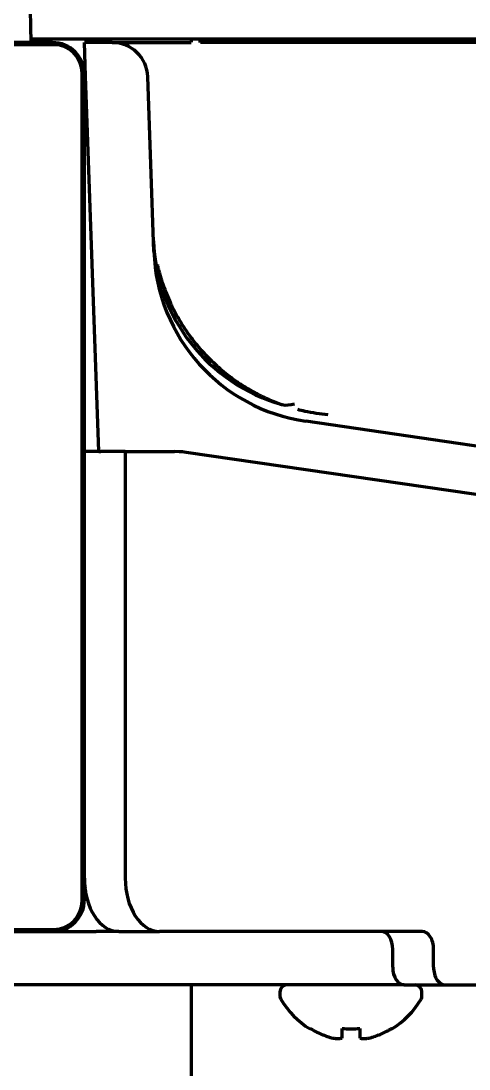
# Model space of a CAD drawing. Header units: inches. Extents: x -2983 to 7024, y 422 to 5529.
# Drawn here: x 2772.2 to 2797.4, y 2214.2 to 2273.1 of the extents above; entities that cross this region are included whole.
import ezdxf

# ---------------------------------------------------------------- set-up
doc = ezdxf.new("R2010")
doc.units = ezdxf.units.IN

msp = doc.modelspace()

# ---------------------------------------------------------------- linework, layer by layer
at = {"linetype": 'Continuous', "lineweight": 70}
for p, q in [((2772.784, 2271.892), (2772.635, 2280.41)), ((2774.059, 2271.767), (2727.509, 2271.767)), ((2773.984, 2271.892), (2727.584, 2271.892)), ((2772.78, 2272.092), (2799.384, 2272.092)), ((2775.85, 2269.997), (2775.784, 2271.892)), ((2777.052, 2271.892), (2775.784, 2271.892)), ((2777.353, 2271.892), (2777.052, 2271.892)), ((2777.353, 2271.892), (2781.784, 2271.892)), ((2781.784, 2272.106), (2781.784, 2271.916)), ((2782.284, 2272.092), (2782.284, 2271.892)), ((2785.284, 2271.892), (2782.312, 2271.892)), ((2803.384, 2271.892), (2785.284, 2271.892)), ((2775.659, 2223.617), (2775.659, 2270.167)), ((2775.784, 2223.692), (2775.784, 2270.092)), ((2776.587, 2248.892), (2775.85, 2269.997)), ((2779.695, 2260.138), (2779.351, 2269.962)), ((2809.548, 2247.499), (2788.252, 2250.59)), ((2776.587, 2248.892), (2775.784, 2248.892)), ((2776.587, 2248.892), (2776.7, 2248.892)), ((2778.082, 2248.892), (2776.7, 2248.892)), ((2778.082, 2248.892), (2780.86, 2248.892)), ((2778.082, 2248.892), (2778.082, 2224.892)), ((2781.107, 2248.879), (2780.86, 2248.892)), ((2814.818, 2244), (2781.504, 2248.84)), ((2727.509, 2222.017), (2774.059, 2222.017)), ((2727.584, 2221.892), (2773.984, 2221.892)), ((2774.145, 2221.892), (2773.984, 2221.892)), ((2774.145, 2221.892), (2776.443, 2221.892)), ((2777.713, 2221.892), (2776.443, 2221.892)), ((2777.712, 2221.892), (2780.011, 2221.892)), ((2794.795, 2221.892), (2780.011, 2221.892)), ((2793.139, 2219.892), (2793.139, 2220.892)), ((2795.437, 2219.892), (2795.437, 2220.892)), ((2774.145, 2218.892), (2762.784, 2218.892)), ((2776.443, 2218.892), (2774.145, 2218.892)), ((2793.783, 2218.892), (2776.443, 2218.892)), ((2781.784, 2218.897), (2781.784, 2141.342)), ((2793.782, 2218.892), (2796.08, 2218.892)), ((2796.08, 2218.892), (2799.518, 2218.892)), ((2786.784, 2218.492), (2786.784, 2218.292)), ((2794.784, 2218.292), (2794.784, 2218.492)), ((2788.484, 2216.414), (2788.484, 2216.447)), ((2793.084, 2216.447), (2793.084, 2216.414))]:
    msp.add_line(p, q, dxfattribs=at)
for centre, radius, start, end in [((2773.984, 2270.092), 1.8, 0, 90), ((2774.059, 2270.167), 1.6, 0, 90), ((2777.353, 2269.892), 2, 2, 90), ((2789.688, 2260.487), 10, 182, 261.74056), ((2773.984, 2223.692), 1.8, 270, 0), ((2774.059, 2223.617), 1.6, 270, 0), ((2787.184, 2218.492), 0.4, 90, 180), ((2794.384, 2218.492), 0.4, 0, 90), ((2787.184, 2218.292), 0.4, 180, 210.30118), ((2790.983, 2220.512), 4.8, 210.30118, 238.62729), ((2790.585, 2220.512), 4.8, 301.37271, 329.69882), ((2794.384, 2218.292), 0.4, 329.69882, 0)]:
    msp.add_arc(centre, radius, start, end, dxfattribs=at)
for centre, major_axis, ratio, start_param, end_param in [((2789.667, 2261.095), (9.994, 0.349), 0.995344, 3.141593, 4.398124), ((2787.736, 2254.397), (1.064, 2.805), 0.664407, 3.264548, 3.598457), ((2780.881, 2238.45), (0, 10.435), 0.642788, 6.190075, 6.249484), ((2777.712, 2224.892), (0, -3), 0.642788, 4.712389, 6.283185), ((2780.011, 2224.892), (0, 3), 0.642788, 1.570796, 3.141593), ((2792.497, 2220.892), (0, 1), 0.642788, 4.712389, 6.283185), ((2794.795, 2220.892), (0, -1), 0.642788, 1.570796, 3.141593), ((2793.782, 2219.892), (0, -1), 0.642788, 4.712389, 6.283185), ((2796.08, 2219.892), (0, 1), 0.642788, 1.570796, 3.141593)]:
    msp.add_ellipse(centre, major_axis=major_axis, ratio=ratio, start_param=start_param, end_param=end_param, dxfattribs=at)
for points, knots in [([(2779.892, 2259.408), (2779.892, 2259.405), (2779.897, 2259.386), (2779.905, 2259.349), (2779.917, 2259.298), (2779.929, 2259.246), (2779.941, 2259.195), (2779.954, 2259.144), (2779.967, 2259.092), (2779.98, 2259.04), (2779.994, 2258.988), (2780.008, 2258.936), (2780.022, 2258.884), (2780.037, 2258.832), (2780.051, 2258.779), (2780.067, 2258.727), (2780.082, 2258.674), (2780.098, 2258.622), (2780.114, 2258.569), (2780.131, 2258.516), (2780.148, 2258.463), (2780.165, 2258.41), (2780.183, 2258.357), (2780.2, 2258.303), (2780.269, 2258.104), (2780.403, 2257.744), (2780.63, 2257.218), (2780.91, 2256.657), (2781.249, 2256.071), (2781.589, 2255.559), (2781.913, 2255.125), (2782.203, 2254.769), (2782.518, 2254.413), (2782.86, 2254.059), (2783.23, 2253.71), (2783.627, 2253.368), (2783.94, 2253.124), (2784.156, 2252.966), (2784.264, 2252.889), (2784.372, 2252.814), (2784.48, 2252.741), (2784.587, 2252.671), (2784.694, 2252.602), (2784.801, 2252.535), (2784.907, 2252.47), (2785.013, 2252.407), (2785.118, 2252.346), (2785.223, 2252.287), (2785.327, 2252.229), (2785.431, 2252.173), (2785.535, 2252.119), (2785.637, 2252.067), (2785.739, 2252.016), (2785.841, 2251.967), (2785.942, 2251.92), (2786.042, 2251.874), (2786.141, 2251.83), (2786.24, 2251.787), (2786.338, 2251.746), (2786.435, 2251.706), (2786.531, 2251.667), (2786.626, 2251.63), (2786.721, 2251.594), (2786.815, 2251.56), (2786.877, 2251.538), (2786.908, 2251.527)], [0, 0, 0, 0, 0.000736, 0.005138, 0.00956, 0.014, 0.018459, 0.022937, 0.027435, 0.031952, 0.036488, 0.041043, 0.045618, 0.050212, 0.054825, 0.059458, 0.06411, 0.068781, 0.073472, 0.078182, 0.082912, 0.087661, 0.09243, 0.097217, 0.102024, 0.146282, 0.195552, 0.249824, 0.309058, 0.3732, 0.412611, 0.453859, 0.496927, 0.541816, 0.588522, 0.637036, 0.687343, 0.699953, 0.712455, 0.724849, 0.737136, 0.749317, 0.76139, 0.773357, 0.785217, 0.796971, 0.808619, 0.820161, 0.831598, 0.842928, 0.854152, 0.865268, 0.876278, 0.88718, 0.897974, 0.90866, 0.919238, 0.929709, 0.940072, 0.950327, 0.960475, 0.970516, 0.98045, 0.990278, 1, 1, 1, 1]), ([(2787.772, 2251.264), (2787.909, 2251.229), (2788.047, 2251.197), (2788.614, 2251.077), (2789.047, 2251.014), (2789.48, 2250.981)], [0, 0, 0, 0, 0.242872, 0.242872, 1, 1, 1, 1]), ([(2788.484, 2216.447), (2788.687, 2216.323), (2788.897, 2216.215), (2789.222, 2216.077), (2789.332, 2216.035), (2789.555, 2215.959), (2789.669, 2215.926), (2789.784, 2215.896)], [0, 0, 0, 0, 0.5, 0.5, 0.75, 0.75, 1, 1, 1, 1]), ([(2791.284, 2216.447), (2791.284, 2216.323), (2791.284, 2216.215), (2791.284, 2216.077), (2791.284, 2216.035), (2791.284, 2215.959), (2791.284, 2215.926), (2791.284, 2215.896)], [0, 0, 0, 0, 0.5, 0.5, 0.75, 0.75, 1, 1, 1, 1])]:
    msp.add_open_spline(points, degree=3, knots=knots, dxfattribs=at)
for points in [[(2790.284, 2216.447), (2790.451, 2216.425), (2790.784, 2216.403), (2791.117, 2216.425), (2791.284, 2216.447)], [(2790.284, 2215.896), (2790.284, 2215.91), (2790.284, 2215.94), (2790.284, 2215.991), (2790.284, 2216.047), (2790.284, 2216.108), (2790.284, 2216.174), (2790.284, 2216.249), (2790.284, 2216.336), (2790.284, 2216.408), (2790.284, 2216.447)], [(2791.784, 2215.896), (2791.838, 2215.91), (2791.946, 2215.94), (2792.108, 2215.991), (2792.267, 2216.047), (2792.422, 2216.108), (2792.574, 2216.174), (2792.731, 2216.249), (2792.897, 2216.336), (2793.02, 2216.408), (2793.084, 2216.447)], [(2789.784, 2215.896), (2789.808, 2215.893), (2789.855, 2215.888), (2789.927, 2215.883), (2789.998, 2215.88), (2790.07, 2215.88), (2790.141, 2215.883), (2790.212, 2215.888), (2790.26, 2215.893), (2790.284, 2215.896)], [(2791.284, 2215.896), (2791.31, 2215.893), (2791.361, 2215.887), (2791.435, 2215.882), (2791.507, 2215.88), (2791.577, 2215.88), (2791.646, 2215.883), (2791.715, 2215.888), (2791.761, 2215.893), (2791.784, 2215.896)]]:
    msp.add_open_spline(points, degree=3, dxfattribs=at)

doc.saveas('drawing.dxf')
